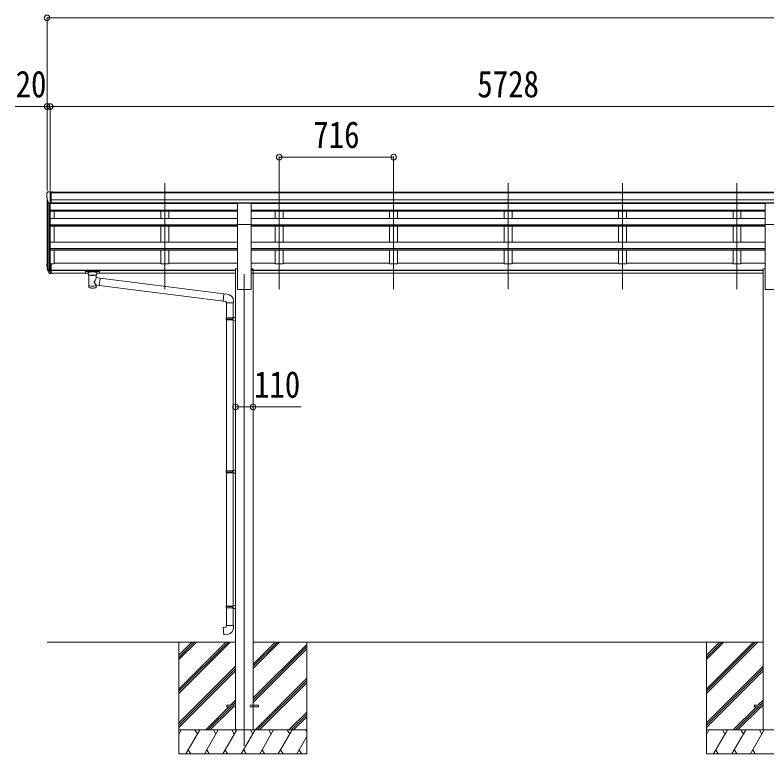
# Model space of a CAD drawing. Units: millimetres at full size. Extents: x -9783 to 9892, y -6828 to 6752.
# Drawn here: x -3200 to 1503, y -3864 to 756 of the extents above; entities that cross this region are included whole.
import ezdxf
from ezdxf.enums import TextEntityAlignment as Align

# ---------------------------------------------------------------- set-up
doc = ezdxf.new("R2010")
doc.units = ezdxf.units.MM
doc.header["$LTSCALE"] = 35
doc.header["$PDMODE"] = 32
doc.header["$PDSIZE"] = 35
for name, color, linetype, lineweight in [('0-0_0', 7, 'Continuous', 9), ('0-1_本体', 4, 'Continuous', 9), ('0-2_部品', 7, 'Continuous', 9), ('0-8_PARTS2', 2, 'Continuous', 9), ('0-A_寸法', 6, 'Continuous', 9)]:
    doc.layers.add(name, color=color, linetype=linetype, lineweight=lineweight)
doc.styles.add('ＭＳ ゴシック', font='')
doc.styles.get('ＭＳ ゴシック').set_extended_font_data('MS Gothic')

msp = doc.modelspace()

# ---------------------------------------------------------------- linework, layer by layer
at = {"layer": '0-0_0'}
for p, q in [((-3000.24, -3164.29), (-1821.24, -3164.29)), ((-2176.04, -3164.29), (-2176.04, -3864.28)), ((-2176.04, -3458.46), (-1881.86, -3164.29)), ((-2176.04, -3472.6), (-1867.71, -3164.29)), ((-2176.04, -3486.75), (-1853.57, -3164.29)), ((-2176.04, -3274.62), (-2065.7, -3164.29)), ((-2176.04, -3260.47), (-2079.85, -3164.29)), ((-2176.04, -3246.33), (-2093.99, -3164.29)), ((-1711.24, -3164.29), (1478.76, -3164.29)), ((-1711.24, -3330.32), (-1545.2, -3164.29)), ((-1711.24, -3316.17), (-1559.35, -3164.29)), ((-1711.24, -3302.03), (-1573.49, -3164.29)), ((-1711.24, -3514.16), (-1376.04, -3178.97)), ((-1711.24, -3528.3), (-1376.04, -3193.11)), ((-1376.04, -3164.29), (-1376.04, -3864.28)), ((1123.96, -3164.29), (1123.96, -3864.28)), ((1123.96, -3458.46), (1418.14, -3164.29)), ((1123.96, -3472.6), (1432.29, -3164.29)), ((1123.96, -3486.75), (1446.43, -3164.29)), ((1123.96, -3274.62), (1234.3, -3164.29)), ((1123.96, -3260.47), (1220.15, -3164.29)), ((1123.96, -3246.33), (1206.01, -3164.29)), ((-1711.24, -3542.45), (-1376.04, -3207.25)), ((-2176.04, -3670.59), (-1821.24, -3315.8)), ((-2176.04, -3684.74), (-1821.24, -3329.94)), ((1123.96, -3670.59), (1478.76, -3315.8)), ((1123.96, -3684.74), (1478.76, -3329.94)), ((-2176.04, -3698.88), (-1821.24, -3344.08)), ((1123.96, -3698.88), (1478.76, -3344.08)), ((-1699.23, -3714.29), (-1376.04, -3391.1)), ((-1685.09, -3714.29), (-1376.04, -3405.24)), ((-1670.94, -3714.29), (-1376.04, -3419.38)), ((-2007.59, -3714.29), (-1862.09, -3568.79)), ((-1993.45, -3714.29), (-1847.95, -3568.79)), ((-1979.31, -3714.29), (-1833.81, -3568.79)), ((-1853.09, -3559.79), (-1821.24, -3527.93)), ((-1838.95, -3559.79), (-1821.24, -3542.07)), ((-1824.81, -3559.79), (-1821.24, -3556.21)), ((1292.41, -3714.29), (1437.91, -3568.79)), ((1306.55, -3714.29), (1452.05, -3568.79)), ((1320.69, -3714.29), (1466.19, -3568.79)), ((1446.91, -3559.79), (1478.76, -3527.93)), ((1461.05, -3559.79), (1478.76, -3542.07)), ((1475.19, -3559.79), (1478.76, -3556.21)), ((-1487.09, -3714.29), (-1376.04, -3603.23)), ((-1472.95, -3714.29), (-1376.04, -3617.37)), ((-1458.81, -3714.29), (-1376.04, -3631.51)), ((-2176.04, -3741.79), (-2160.16, -3714.28)), ((-1376.04, -3714.29), (-2176.04, -3714.29)), ((-2131.29, -3864.28), (-2044.69, -3714.29)), ((-2059.69, -3740.27), (-2074.69, -3714.28)), ((-2015.82, -3864.28), (-1929.22, -3714.28)), ((-1944.22, -3740.27), (-1959.22, -3714.29)), ((-1900.35, -3864.28), (-1813.75, -3714.29)), ((-1828.75, -3740.27), (-1843.75, -3714.28)), ((-1784.88, -3864.28), (-1698.28, -3714.29)), ((-1713.28, -3740.27), (-1728.28, -3714.28)), ((-1669.41, -3864.28), (-1582.81, -3714.29)), ((-1597.81, -3740.27), (-1612.81, -3714.28)), ((-1553.94, -3864.28), (-1467.34, -3714.29)), ((-1497.34, -3714.29), (-1482.34, -3740.27)), ((-1381.87, -3714.29), (-1376.04, -3724.38)), ((1123.96, -3741.79), (1139.84, -3714.28)), ((1923.96, -3714.29), (1123.96, -3714.29)), ((1168.71, -3864.28), (1255.31, -3714.29)), ((1240.31, -3740.27), (1225.31, -3714.28)), ((1284.18, -3864.28), (1370.78, -3714.28)), ((1355.78, -3740.27), (1340.78, -3714.29)), ((1399.65, -3864.28), (1486.25, -3714.29)), ((1471.25, -3740.27), (1456.25, -3714.28)), ((-1438.47, -3864.28), (-1376.04, -3756.15)), ((-2116.29, -3838.31), (-2101.29, -3864.28)), ((-2000.82, -3838.31), (-1985.82, -3864.28)), ((-1885.35, -3838.3), (-1870.35, -3864.28)), ((-1769.88, -3838.3), (-1754.88, -3864.28)), ((-1654.41, -3838.31), (-1639.41, -3864.28)), ((-1538.94, -3838.31), (-1523.94, -3864.28)), ((-1423.47, -3838.31), (-1408.47, -3864.28)), ((1183.71, -3838.31), (1198.71, -3864.28)), ((1299.18, -3838.31), (1314.18, -3864.28)), ((1414.65, -3838.3), (1429.65, -3864.28)), ((-2176.04, -3864.28), (-1376.04, -3864.28)), ((1123.96, -3864.28), (1923.96, -3864.28))]:
    msp.add_line(p, q, dxfattribs=at)
at = {"layer": '0-1_本体'}
for p, q in [((-2973.74, -351.31), (2731.26, -351.31)), ((-2973.74, -356.66), (2731.26, -356.66)), ((-3000.24, -801.57), (-3000.24, -388.06)), ((-2995.95, -406.86), (-2995.95, -825.84)), ((-2986.24, -422.21), (-2986.24, -843.84)), ((-2980.24, -421.69), (-2980.24, -799.4)), ((-2980.24, -423.18), (-1808.74, -423.18)), ((-2973.74, -400.18), (2741.26, -400.18)), ((-2973.74, -417.85), (2741.26, -417.85)), ((-1808.74, -420.23), (-2973.74, -420.23)), ((-2289.24, -420.23), (-2289.24, -423.18)), ((-2239.24, -420.23), (-2239.24, -423.18)), ((-1723.74, -420.23), (1491.26, -420.23)), ((-1723.74, -423.18), (1491.26, -423.18)), ((-1573.24, -420.23), (-1573.24, -423.18)), ((-1523.24, -420.23), (-1523.24, -423.18)), ((-857.24, -420.23), (-857.24, -423.18)), ((-807.24, -420.23), (-807.24, -423.18)), ((-141.24, -420.23), (-141.24, -423.18)), ((-91.24, -420.23), (-91.24, -423.18)), ((574.76, -420.23), (574.76, -423.18)), ((624.76, -420.23), (624.76, -423.18)), ((1290.76, -420.23), (1290.76, -423.18)), ((1340.76, -420.23), (1340.76, -423.18)), ((-2980.24, -465.14), (-1808.74, -465.14)), ((-2980.24, -466.83), (-1808.74, -466.83)), ((-1723.74, -465.14), (1491.26, -465.14)), ((-1723.74, -466.83), (1491.26, -466.83)), ((-2980.24, -470.62), (-1808.74, -470.62)), ((-2980.24, -516.04), (-1808.74, -516.04)), ((-2955.24, -516.04), (-2955.24, -470.62)), ((-2289.24, -470.62), (-2289.24, -516.04)), ((-2239.24, -470.62), (-2239.24, -516.04)), ((-1723.74, -470.62), (1491.26, -470.62)), ((-1723.74, -516.04), (1491.26, -516.04)), ((-1573.24, -470.62), (-1573.24, -516.04)), ((-1523.24, -470.62), (-1523.24, -516.04)), ((-857.24, -470.62), (-857.24, -516.04)), ((-807.24, -470.62), (-807.24, -516.04)), ((-141.24, -470.62), (-141.24, -516.04)), ((-91.24, -470.62), (-91.24, -516.04)), ((574.76, -470.62), (574.76, -516.04)), ((624.76, -470.62), (624.76, -516.04)), ((1290.76, -470.62), (1290.76, -516.04)), ((1340.76, -470.62), (1340.76, -516.04)), ((-2980.24, -556.63), (-1808.74, -556.63)), ((-2980.24, -558.31), (-1808.74, -558.31)), ((-1808.74, -960.84), (-1808.74, -553.88)), ((-1723.74, -960.84), (-1723.74, -553.88)), ((-1723.74, -556.63), (1491.26, -556.63)), ((-1723.74, -558.31), (1491.26, -558.31)), ((1491.26, -960.84), (1491.26, -553.88)), ((-2980.24, -565.18), (-1808.74, -565.18)), ((-2955.24, -664.28), (-2955.24, -565.18)), ((-2289.24, -565.18), (-2289.24, -664.28)), ((-2239.24, -565.18), (-2239.24, -664.28)), ((-1723.74, -565.18), (1491.26, -565.18)), ((-1573.24, -565.18), (-1573.24, -664.28)), ((-1523.24, -565.18), (-1523.24, -664.28)), ((-857.24, -565.18), (-857.24, -664.28)), ((-807.24, -565.18), (-807.24, -664.28)), ((-141.24, -565.18), (-141.24, -664.28)), ((-91.24, -565.18), (-91.24, -664.28)), ((574.76, -565.18), (574.76, -664.28)), ((624.76, -565.18), (624.76, -664.28)), ((1290.76, -565.18), (1290.76, -664.28)), ((1340.76, -565.18), (1340.76, -664.28)), ((-2980.24, -664.28), (-1808.74, -664.28)), ((-2980.24, -703.42), (-1808.74, -703.42)), ((-2980.24, -705.09), (-1808.74, -705.09)), ((-1723.74, -664.28), (1491.26, -664.28)), ((-1723.74, -703.42), (1491.26, -703.42)), ((-1723.74, -705.09), (1491.26, -705.09)), ((-2980.24, -714.73), (-1808.74, -714.73)), ((-2955.24, -800.23), (-2955.24, -714.73)), ((-2289.24, -714.73), (-2289.24, -800.23)), ((-1723.74, -714.73), (1491.26, -714.73)), ((-1573.24, -714.73), (-1573.24, -800.23)), ((-857.24, -714.73), (-857.24, -800.23)), ((-141.24, -714.73), (-141.24, -800.23)), ((574.76, -714.73), (574.76, -800.23)), ((1290.76, -714.73), (1290.76, -800.23)), ((-2955.24, -795.02), (-2289.24, -795.02)), ((-2239.24, -795.02), (-1808.74, -795.02)), ((-1723.74, -795.02), (-1573.24, -795.02)), ((-1523.24, -795.02), (-857.24, -795.02)), ((-807.24, -795.02), (-141.24, -795.02)), ((-91.24, -795.02), (574.76, -795.02)), ((624.76, -795.02), (1290.76, -795.02)), ((1340.76, -795.02), (1491.26, -795.02)), ((-2973.74, -800.23), (-2955.24, -800.23)), ((-2973.74, -839.32), (-1821.24, -839.32)), ((-2973.74, -840.7), (-1821.24, -840.7)), ((-1821.24, -830.84), (-1821.24, -3710.84)), ((-1821.24, -830.84), (-1808.74, -830.84)), ((-1723.74, -830.84), (-1711.24, -830.84)), ((-1723.74, -839.32), (1478.76, -839.32)), ((-1723.74, -840.7), (1478.76, -840.7)), ((-1711.24, -830.84), (-1711.24, -3710.84)), ((1478.76, -830.84), (1478.76, -3710.84)), ((1478.76, -830.84), (1491.26, -830.84)), ((-2973.74, -857.88), (-2742.24, -857.88)), ((-2688.24, -857.88), (-1821.24, -857.88)), ((-1723.74, -857.88), (1478.76, -857.88)), ((-1808.74, -960.84), (-1723.74, -960.84)), ((1491.26, -960.84), (1576.26, -960.84))]:
    msp.add_line(p, q, dxfattribs=at)
for points in [[(-2239.24, -714.73), (-2239.24, -800.23), (-2289.24, -800.23)], [(-1523.24, -714.73), (-1523.24, -800.23), (-1573.24, -800.23)], [(-807.24, -714.73), (-807.24, -800.23), (-857.24, -800.23)], [(-91.24, -714.73), (-91.24, -800.23), (-141.24, -800.23)], [(624.76, -714.73), (624.76, -800.23), (574.76, -800.23)], [(1340.76, -714.73), (1340.76, -800.23), (1290.76, -800.23)]]:
    msp.add_lwpolyline(points, dxfattribs=at)
at = {"layer": '0-2_部品'}
for p, q in [((-3002.24, -359.07), (-3002.24, -359.7)), ((-2995.33, -350.27), (-2999.39, -356.08)), ((-2992.24, -349.7), (-2994.57, -349.85)), ((-2992.24, -349.7), (-2973.74, -349.7)), ((-2980.24, -422.69), (-2980.24, -349.7)), ((-2973.74, -349.7), (-2963.74, -349.79)), ((-2973.74, -421.69), (-2973.74, -349.7)), ((-2963.74, -351.31), (-2963.74, -349.79)), ((-2987.86, -420.87), (-2997.14, -404.81)), ((-2980.24, -422.69), (-2985.45, -422.37)), ((-2973.74, -421.69), (-2980.24, -421.69)), ((-1808.74, -419.73), (-1723.74, -419.73)), ((-1808.74, -553.88), (-1808.74, -419.73)), ((-1723.74, -553.88), (-1723.74, -419.73)), ((1491.26, -419.73), (1576.26, -419.73)), ((1491.26, -553.88), (1491.26, -419.73)), ((-1808.74, -553.88), (-1723.74, -553.88)), ((1491.26, -553.88), (1576.26, -553.88)), ((-2980.24, -798.99), (-2980.24, -860.87)), ((-2973.74, -798.99), (-2980.24, -798.99)), ((-2973.74, -798.99), (-2973.74, -860.05)), ((-2997.84, -825.03), (-2987.68, -844.2)), ((-2986.67, -842.95), (-2996.42, -824.54)), ((-2995.26, -841.88), (-2987.68, -859.37)), ((-2980.24, -843.7), (-2985.37, -843.7)), ((-2980.24, -845.7), (-2985.08, -845.7)), ((-2973.74, -837.3), (-2980.24, -837.3)), ((-2973.74, -842.7), (-2980.24, -842.7)), ((-2758.74, -845.77), (-2758.74, -856.52)), ((-2758.74, -845.96), (-2758.74, -847.5)), ((-2756.74, -845.1), (-2673.74, -845.1)), ((-2671.74, -845.77), (-2671.74, -856.52)), ((-2980.24, -860.87), (-2985.08, -860.87)), ((-2973.74, -860.05), (-2980.24, -860.05)), ((-2756.74, -847.28), (-2673.74, -847.28)), ((-2756.74, -857.19), (-2742.24, -857.19)), ((-2742.24, -864), (-2742.24, -853.72)), ((-2738.14, -868.5), (-2738.15, -948.79)), ((-2692.34, -886.07), (-2692.34, -868.48)), ((-2667.11, -889.98), (-2692.34, -886.06)), ((-2688.24, -864), (-2688.24, -853.72)), ((-2688.24, -857.19), (-2673.74, -857.19)), ((-2667.11, -889.98), (-2674.14, -935.24)), ((-2667.11, -889.98), (-1895.15, -986.77)), ((-2692.32, -948.79), (-2692.34, -932.16)), ((-2692.34, -932.41), (-2674.14, -935.24)), ((-2674.14, -935.24), (-1879.24, -1034.34)), ((-1874.31, -988.6), (-1895.15, -986.77)), ((-1833.24, -1044.34), (-1833.24, -1033.43)), ((-1879.24, -1044.34), (-1833.24, -1044.34)), ((-1877.24, -1044.34), (-1877.24, -1138.34)), ((-1835.24, -1044.34), (-1835.24, -1135.78)), ((-1879.24, -1140.34), (-1878.24, -1138.34)), ((-1879.24, -1140.34), (-1835.24, -1140.34)), ((-1879.24, -1140.34), (-1879.24, -1148.34)), ((-1879.24, -1148.34), (-1835.24, -1148.34)), ((-1879.24, -1148.34), (-1878.24, -1150.34)), ((-1878.24, -1138.34), (-1835.24, -1138.34)), ((-1878.24, -1150.34), (-1835.24, -1150.34)), ((-1877.24, -1150.34), (-1877.24, -2094.53)), ((-1839.71, -1140.34), (-1840.14, -1138.34)), ((-1837.24, -1135.84), (-1821.24, -1135.37)), ((-1837.24, -1137.84), (-1837.24, -1135.84)), ((-1837.24, -1137.84), (-1835.24, -1137.84)), ((-1837.24, -1152.84), (-1837.24, -1150.84)), ((-1837.24, -1152.84), (-1821.24, -1153.31)), ((-1835.24, -1152.9), (-1835.24, -2091.97)), ((-1821.24, -1135.37), (-1821.24, -1153.31)), ((-1879.24, -2096.53), (-1878.24, -2094.53)), ((-1879.24, -2096.53), (-1835.24, -2096.53)), ((-1879.24, -2096.53), (-1879.24, -2104.53)), ((-1879.24, -2104.53), (-1835.24, -2104.53)), ((-1879.24, -2104.53), (-1878.24, -2106.53)), ((-1878.24, -2094.53), (-1835.24, -2094.53)), ((-1878.24, -2106.53), (-1835.24, -2106.53)), ((-1877.24, -2106.53), (-1877.24, -2939.69)), ((-1839.71, -2096.53), (-1840.14, -2094.53)), ((-1837.24, -2092.03), (-1821.24, -2091.56)), ((-1837.24, -2094.03), (-1837.24, -2092.03)), ((-1837.24, -2094.03), (-1835.24, -2094.03)), ((-1837.24, -2109.03), (-1837.24, -2107.03)), ((-1837.24, -2109.03), (-1821.24, -2109.5)), ((-1835.24, -2109.09), (-1835.24, -2937.13)), ((-1821.24, -2091.56), (-1821.24, -2109.5)), ((-1879.24, -2941.69), (-1878.24, -2939.69)), ((-1879.24, -2941.69), (-1835.24, -2941.69)), ((-1879.24, -2941.69), (-1879.24, -2949.69)), ((-1879.24, -2949.69), (-1835.24, -2949.69)), ((-1879.24, -2949.69), (-1878.24, -2951.69)), ((-1878.24, -2939.69), (-1835.24, -2939.69)), ((-1878.24, -2951.69), (-1835.24, -2951.69)), ((-1877.24, -2951.69), (-1877.24, -3061.69)), ((-1839.71, -2941.69), (-1840.14, -2939.69)), ((-1837.24, -2937.19), (-1821.24, -2936.72)), ((-1837.24, -2939.19), (-1837.24, -2937.19)), ((-1837.24, -2939.19), (-1835.24, -2939.19)), ((-1837.24, -2954.19), (-1837.24, -2952.19)), ((-1837.24, -2954.19), (-1821.24, -2954.66)), ((-1835.24, -2954.25), (-1835.24, -3061.69)), ((-1821.24, -2936.72), (-1821.24, -2954.66)), ((-1879.24, -3061.69), (-1833.24, -3061.69)), ((-1879.24, -3071.69), (-1879.24, -3061.69)), ((-1833.24, -3061.69), (-1833.24, -3072.61))]:
    msp.add_line(p, q, dxfattribs=at)
at = {"layer": '0-2_部品', "color": 4}
for p, q in [((-1876.04, -3559.79), (-1876.04, -3568.79)), ((-1821.24, -3559.79), (-1876.04, -3559.79)), ((-1821.24, -3568.79), (-1876.04, -3568.79)), ((-1676.44, -3559.79), (-1731.24, -3559.79)), ((1423.96, -3559.79), (1423.96, -3568.79)), ((1478.76, -3559.79), (1423.96, -3559.79)), ((1478.76, -3568.79), (1423.96, -3568.79))]:
    msp.add_line(p, q, dxfattribs=at)
at = {"layer": '0-2_部品'}
for points in [[(-2758.74, -845.77), (-2758.7, -845.57), (-2758.62, -845.43), (-2758.52, -845.34), (-2758.42, -845.28), (-2758.3, -845.23), (-2758, -845.17), (-2757.51, -845.12), (-2756.97, -845.1), (-2756.74, -845.1)], [(-2673.74, -845.1), (-2673.38, -845.11), (-2672.85, -845.13), (-2672.4, -845.18), (-2672.1, -845.26), (-2671.93, -845.36), (-2671.81, -845.5), (-2671.74, -845.68), (-2671.74, -845.77)], [(-2758.74, -856.52), (-2758.7, -856.72), (-2758.62, -856.86), (-2758.52, -856.95), (-2758.42, -857.01), (-2758.3, -857.06), (-2758, -857.12), (-2757.51, -857.17), (-2756.97, -857.19), (-2756.74, -857.19)], [(-2742.2, -863.94), (-2742.22, -864.3), (-2741.98, -865.25), (-2741.45, -866.14), (-2740.65, -866.98), (-2739.54, -867.77), (-2738.14, -868.5)], [(-2692.34, -868.48), (-2692.1, -868.39), (-2690.75, -867.66), (-2689.64, -866.81), (-2688.88, -865.94), (-2688.42, -865.04), (-2688.25, -864.16)], [(-2673.74, -857.19), (-2673.38, -857.18), (-2672.85, -857.16), (-2672.4, -857.11), (-2672.1, -857.03), (-2671.93, -856.93), (-2671.81, -856.79), (-2671.74, -856.61), (-2671.74, -856.52)], [(-1895.15, -986.77), (-1899.16, -1032.6), (-1879.24, -1034.34), (-1879.24, -1044.34)], [(-1839.71, -1140.34), (-1839.71, -1148.34), (-1840.14, -1150.34)], [(-1837.24, -1150.84), (-1835.24, -1150.84), (-1835.24, -1137.84)], [(-1839.71, -2096.53), (-1839.71, -2104.53), (-1840.14, -2106.53)], [(-1837.24, -2107.03), (-1835.24, -2107.03), (-1835.24, -2094.03)], [(-1839.71, -2941.69), (-1839.71, -2949.69), (-1840.14, -2951.69)], [(-1837.24, -2952.19), (-1835.24, -2952.19), (-1835.24, -2939.19)], [(-1874.31, -3117.44), (-1895.15, -3119.26), (-1899.16, -3073.43), (-1879.24, -3071.69)]]:
    msp.add_lwpolyline(points, dxfattribs=at)
at = {"layer": '0-2_部品', "color": 4}
msp.add_lwpolyline([(-1676.44, -3559.79), (-1676.44, -3568.79), (-1731.24, -3568.79)], dxfattribs=at)
at = {"layer": '0-2_部品'}
for centre, radius, start, end in [((-2999.24, -359.07), 3, 93, 180), ((-2800.24, -359.7), 202, 180, 192.90261), ((-2994.51, -350.84), 1, 93.5, 145), ((-2985.26, -419.37), 3, 210, 266.5), ((-2911.58, -802.86), 89.07, 174.49576, 194.41188), ((-2912.29, -798.58), 88.05, 177.22392, 197.21071), ((-2867.02, -805.81), 133.22, 183.27987, 195.71302), ((-2985.08, -842.7), 3, 210, 270), ((-2985.37, -842.2), 1.5, 210, 270), ((-2985.08, -857.87), 3, 210, 270), ((-1878.24, -1033.43), 45, 0, 85), ((-1878.24, -3072.61), 45, 275, 0)]:
    msp.add_arc(centre, radius, start, end, dxfattribs=at)
for centre, major_axis, ratio, start_param, end_param in [((-2756.74, -847.5), (2, 0), 0.109601, 1.5707963, 3.1415927), ((-2715.24, -853.72), (27, 0), 0.122176, 6.2831853, 9.424778), ((-2715.22, -868.95), (-22.91, 0.42), 0.072511, 0.0008029, 1.5715993), ((-2715.22, -870.57), (-22.91, 0.42), 0.072511, 0.0008029, 1.5715993), ((-2715.25, -868.95), (22.92, 0.42), 0.07247, 4.71158, 6.2823764), ((-2715.25, -870.57), (22.92, 0.42), 0.07247, 4.71158, 6.2823764), ((-2715.24, -912.61), (-22.81, -26.62), 0.234429, 1.6855472, 3.1268519), ((-2704.24, -864), (16, 0), 0.361356, 6.2636979, 6.2831853), ((-2673.74, -847.5), (2, 0), 0.109601, 0, 1.5707963), ((-2715.24, -936.35), (22.91, 0), 0.122865, 3.1415927, 6.2831853), ((-2712.68, -909.97), (20.32, -22.25), 0.045535, 0.0389954, 1.3075346), ((-2715.24, -948.79), (22.92, 0), 0.101955, 3.1415499, 6.2833984)]:
    msp.add_ellipse(centre, major_axis=major_axis, ratio=ratio, start_param=start_param, end_param=end_param, dxfattribs=at)
at = {"layer": '0-8_PARTS2'}
for p, q in [((-2264.24, -958.08), (-2264.24, -295.55)), ((-1548.24, -958.08), (-1548.24, -295.55)), ((-832.24, -958.08), (-832.24, -295.55)), ((-116.24, -958.08), (-116.24, -295.55)), ((599.76, -958.08), (599.76, -295.55)), ((1315.76, -958.08), (1315.76, -295.55)), ((-1766.24, -864.29), (-1766.24, -3814.29))]:
    msp.add_line(p, q, dxfattribs=at)
at = {"layer": '0-A_寸法'}
for p, q in [((-3000.24, 738.27), (-3000.24, -342.19)), ((-3000.24, 738.27), (8495.76, 738.27)), ((-3000.24, 184.07), (-3200.24, 184.07)), ((-3000.24, 184.07), (-3000.24, -342.19)), ((-2980.24, 184.07), (-3000.24, 184.07)), ((-2980.24, 184.07), (2747.76, 184.07)), ((-2980.24, 184.07), (-2980.24, -342.19)), ((-2980.24, 184.07), (-2980.24, -342.19)), ((-1548.24, -132.55), (-832.24, -132.55)), ((-1548.24, -132.55), (-1548.24, -342.19)), ((-832.24, -132.55), (-832.24, -342.19)), ((-1821.24, -1694.47), (-1711.24, -1694.47)), ((-1711.24, -1694.47), (-1411.24, -1694.47))]:
    msp.add_line(p, q, dxfattribs=at)
for p in [(-3000.24, 738.27), (-3000.24, 184.07), (-2980.24, 184.07), (-1548.24, -132.55), (-832.24, -132.55), (-1821.24, -1694.47), (-1711.24, -1694.47)]:
    msp.add_point(p, dxfattribs=at)

# ---------------------------------------------------------------- texts
at = {"layer": '0-A_寸法', "color": 7, "style": 'ＭＳ ゴシック', "width": 0.85}
for s, p in [('20', (-3196.49, 191.07)), ('5728', (-308.74, 191.07)), ('716', (-1334.61, -125.55)), ('110', (-1705.61, -1687.47))]:
    msp.add_text(s, height=166.8, dxfattribs=at).set_placement(p, align=Align.BOTTOM_LEFT)

doc.saveas('drawing.dxf')
